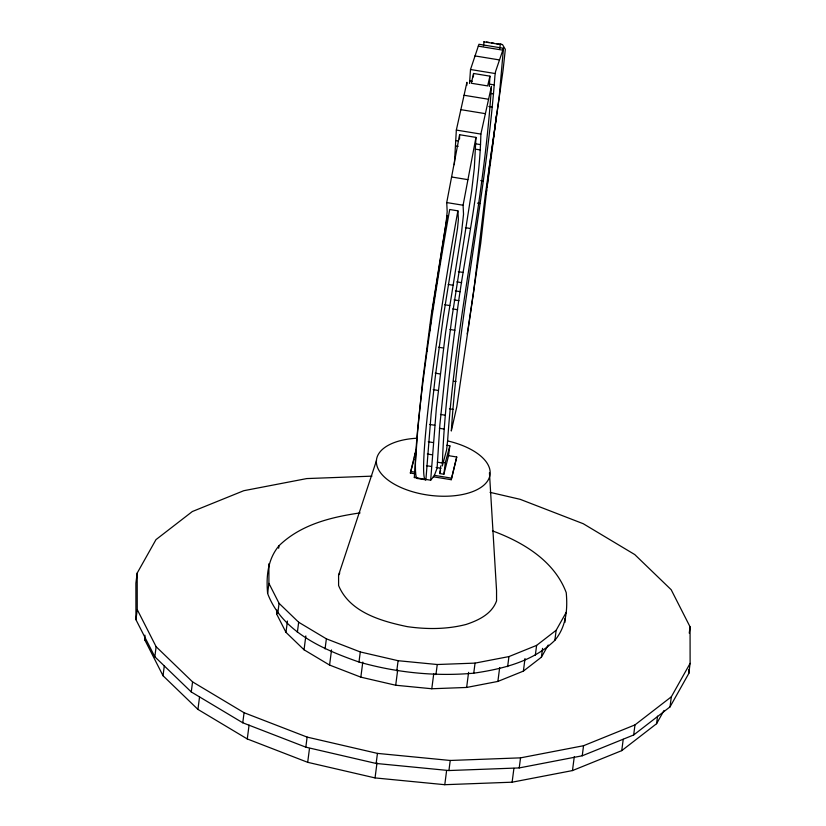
<?xml version="1.0" encoding="UTF-8"?>
<svg xmlns="http://www.w3.org/2000/svg" width="826" height="826" viewBox="0 0 826 826"><rect width="100%" height="100%" fill="white"/><g stroke="black" fill="none" stroke-linecap="round" stroke-linejoin="round"><path stroke-width="1.24" d="M466.814 85.326L466.927 82.301L456.344 130.074L454.341 164.684M480.866 134.08C479.514 195.37 464.15 255.193 456.685 315.831C450.263 365.67 443.81 415.695 442.313 465.936L446.618 449.86L447.682 439.969C455.642 321.273 483.953 204.951 491.449 86.307L480.866 134.08L456.344 130.074M459.535 139.005L459.607 134.721L475.962 137.395L474.3 168.359L471.563 191.591L451.987 317.143L447.341 353.342L439.835 425.091L437.099 468.228L434.187 475.91L430.676 480.205L414.322 477.542L417.667 430.924L422.54 381.726L431.203 315.346L446.205 222.039L447.176 211.549L446.732 202.566L459.607 134.721M430.676 480.205L436.417 407.507L445.668 331.969L461.517 232.715L463.531 214.223L463.087 205.23L475.962 137.395M503.468 48.269L495.569 71.521L494.919 75.889C486.049 194.905 459.153 311.836 451.306 431.007L456.809 406.702L473.68 291.423L485.296 194.926L499.183 97.138L503.468 48.269L478.935 44.263L470.51 69.508L469.529 83.467M473.381 76.901L473.577 73.483L489.932 76.157L489.333 86.472M483.458 45.802L484.139 41.682M499.813 48.466L500.308 43.974L502.549 44.635L505.326 49.343L503.065 70.272L489.322 167.193L480.711 243.412L467.836 330.317M427.156 350.957L427.465 348.427M446.773 445.297L449.84 445.792L448.57 455.622L443.882 474.227L439.793 473.556L440.743 465.895M443.882 474.227L445.307 462.736L449.84 445.792M371.958 476.148L306.776 478.574L243.763 490.706L192.334 511.531L155.98 539.626L137.188 573.068L135.887 583.135L135.939 619.665L154.823 656.773L191.26 691.951L242.761 722.781L305.826 747.169L376.14 763.461L448.931 770.544L519.224 767.922L582.237 755.79L633.666 734.975L670.02 706.88L688.812 673.427L690.113 663.361L690.061 626.831L671.177 589.723L634.74 554.556L583.239 523.715L520.173 499.327L490.045 492.348M135.939 619.665L137.24 609.598L137.188 573.068M664.021 710.453L656.577 723.71L621.751 750.627L572.48 770.575L512.12 782.191L444.78 784.7L375.045 777.916L307.685 762.315L247.273 738.95L197.93 709.41L163.021 675.72L144.932 640.16L145.262 637.641M154.823 656.773L156.124 646.706L137.24 609.598M163.021 675.72L164.333 665.642M191.26 691.951L192.561 681.873L156.124 646.706M197.93 709.41L199.562 696.824M242.761 722.781L244.073 712.714L192.561 681.873M360.095 512.905C330.947 517.128 300.747 524.582 279.002 545.738C267.655 559.378 266.065 576.434 267.614 593.44C281.996 631.807 322.987 649.442 358.98 662.018C396.253 672.601 435.126 676.649 473.752 673.18C502.9 668.957 533.1 661.502 554.845 640.346C566.192 626.717 567.782 609.66 566.233 592.645C554.36 560.823 522.889 542.032 492.41 530.86M247.273 738.95L249.07 725.104M267.614 593.44L268.915 583.373L268.894 563.735M278.672 548.257L279.002 545.738M548.237 645.023L541.402 657.186L523.385 671.115L497.882 681.429L466.638 687.449L431.791 688.75L395.706 685.239L360.838 677.155L329.574 665.064L304.04 649.783L285.972 632.344L276.607 613.945L277.102 610.166M277.773 613.398L279.074 603.331L268.915 583.373M285.972 632.344L287.448 621.018M297.36 632.313L298.671 622.246L279.074 603.331M304.04 649.783L305.837 635.937M305.826 747.169L307.127 737.102L244.073 712.714M307.685 762.315L309.482 748.47M325.062 648.895L326.373 638.828L298.671 622.246M329.574 665.064L331.536 649.959M358.98 662.018L360.291 651.951L326.373 638.828M360.838 677.155L362.8 662.06M415.168 473.825L410.357 473.04L415.85 450.325L415.437 453.536M429.675 331.133L429.985 328.707M430.46 325.103L430.759 322.78M376.14 763.461L377.451 753.395L307.127 737.102M375.045 777.916L377.007 762.821M396.8 670.784L398.101 660.707L360.291 651.951M395.706 685.239L397.667 670.134M433.206 476.767L451.244 479.72L456.737 456.995L448.064 455.58M456.737 456.995L451.244 479.72M431.791 688.75L433.753 673.644M435.942 674.584L437.253 664.517L475.053 663.113L508.94 656.587L536.611 645.385L556.156 630.279L566.264 612.293M444.78 784.7L446.577 770.854M448.931 770.544L450.232 760.467L520.535 757.855L583.538 745.723L634.977 724.898L671.321 696.814L690.113 663.361M466.638 687.449L468.6 672.343M473.752 673.18L475.053 663.113M497.882 681.429L499.678 667.594M507.639 666.654L508.94 656.587M523.385 671.115L525.016 658.528M512.12 782.191L513.917 768.345M519.224 767.922L520.535 757.855M535.3 655.452L536.611 645.385M541.402 657.186L542.548 648.369M554.845 640.346L556.156 630.279M572.48 770.575L574.277 756.73M582.237 755.79L583.538 745.723M621.751 750.627L623.227 739.301M633.666 734.975L634.977 724.898M656.577 723.71L657.558 716.163M670.02 706.88L671.321 696.814M689.245 633.129L690.061 626.831M432.153 311.825L447.248 215.607M467.155 333.9L467.619 331.443M417.646 478.502A211.621 12.111 -80.7 0 1 449.705 209.505L457.883 210.847L458.389 219.479L457.501 228.461L443.448 316.007L435.178 377.647L431.089 414.445L425.937 479.266L425.824 479.834L417.646 478.502L417.76 477.934M473.577 73.483L471.305 83.25L487.66 85.914L489.932 76.157M414.322 457.408L415.354 453.144M410.357 473.04L414.105 459.08M439.793 473.556L440.588 470.386M489.436 472.668L496.55 590.476L496.56 600.905C491.79 614.038 478.522 620.326 466.112 624.446C446.866 629.422 426.825 629.433 407.228 626.635C381.313 621.193 349.739 612.324 338.598 585.551L338.588 575.113L376.532 460.412M338.588 575.113L339.785 572.986M414.322 477.542L415.23 477.087M398.101 660.707L437.253 664.517M377.451 753.395L450.232 760.467M486.514 42.043L489.023 42.456M491.542 42.859L494.062 43.272M496.571 43.685L501.609 44.511M483.819 41.796L500.174 44.47M478.285 46.153L502.817 50.159M474.919 55.92L499.451 59.926M470.51 69.508L495.032 73.514M469.726 80.896L472.173 81.299M489.343 84.097L494.258 84.902M491.14 93.514L493.597 93.916M464.047 95.258L488.579 99.265M488.847 106.44L492.523 107.039M460.846 109.651L485.378 113.658M456.014 140.606L458.461 141.009M475.631 143.817L480.546 144.612M455.725 145.934L458.182 146.336M475.353 149.145L480.257 149.94M480.753 180.636L483.21 181.028M451.512 176.971L467.857 179.645M477.49 203.144L479.947 203.547M446.732 202.566L463.087 205.23M465.441 227.687L470.345 228.482M458.337 271.671L463.241 272.477M456.768 281.873L461.672 282.668M448.177 284.454L453.206 285.269M455.415 290.886L460.319 291.681M454.052 299.89L458.967 300.695M444.739 304.742L449.767 305.558M452.7 308.903L457.604 309.709M449.933 329.471L454.837 330.276M438.544 347.23L443.583 348.056M435.178 373.145L440.217 373.961M453.536 381.189L455.993 381.591M433.206 389.635L438.234 390.461M449.468 408.798L453.144 409.407M440.454 414.435L445.359 415.241M429.737 424.45L434.765 425.266M439.349 428.281L444.254 429.076M428.26 441.765L433.289 442.591M427.3 454.011L432.339 454.827M442.24 462.23L445.307 462.736M437.326 462.188L442.23 462.994M426.464 465.688L431.492 466.514M436.097 467.454L441.125 468.28M410.563 471.46L415.519 472.276M434.104 475.311L451.45 478.14M688.801 669.649L688.812 673.427M564.953 618.674L564.953 622.36M276.607 610.321L276.607 613.945M144.922 635.163L144.932 640.16M496.312 115.609A220.026 12.596 -80.7 0 1 496.044 118.015M495.765 120.441A220.026 12.596 -80.7 0 1 494.423 131.726M494.278 132.934A220.026 12.596 -80.7 0 1 487.02 187.43M486.648 189.97A220.026 12.596 -80.7 0 1 486.101 193.79M425.824 479.834A211.621 12.111 -80.7 0 1 457.883 210.847M447.96 441.012A57.262 28.373 7.4 0 1 480.143 487.929A57.262 28.373 7.4 0 1 387.167 479.4A57.262 28.373 7.4 0 1 417.306 438.203"/></g></svg>
